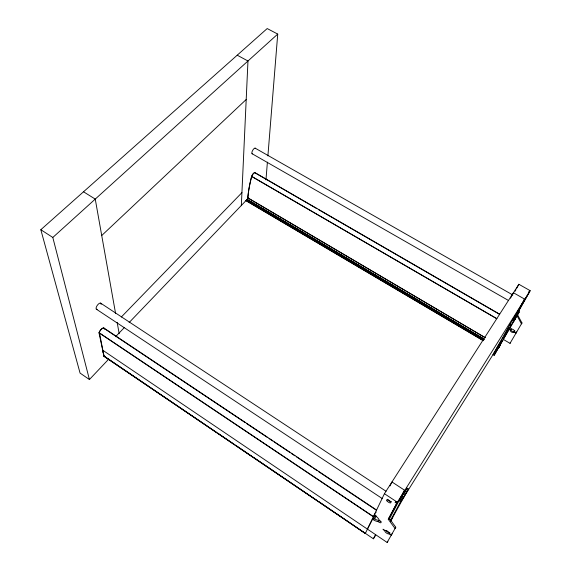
<?xml version="1.0" encoding="UTF-8"?>
<svg xmlns="http://www.w3.org/2000/svg" width="571" height="571" viewBox="0 0 571 571"><rect width="100%" height="100%" fill="white"/><g stroke="black" fill="none" stroke-linecap="round" stroke-linejoin="round"><path stroke-width="0.86" d="M528.425 292.281L528.475 293.573L517.355 313.222M529.06 291.567L529.039 292.68L517.904 312.358M404.161 491.581L403.961 490.932M241.326 205.71L247.971 61.004L237.222 55.187M499.682 314.186L255.187 172.763A3.54 1.27 -60.6 0 0 253.474 173.413A3.54 1.27 -60.6 0 0 251.611 176.432A102.173 33.275 -61.8 0 0 247.85 196.981L247.764 197.944A1.199 0.421 -59.9 0 1 247.015 199.443L245.951 200.657L483.337 340.716M265.958 179.908L267.399 162.128M267.899 155.904L277.734 34.089L267.199 28.55L40.827 229.72L80.068 373.084L89.419 379.537L108.683 359.173M247.857 197.944L247.95 196.874A101.945 33.197 -61.8 0 1 251.704 176.382L251.911 175.875A3.355 1.206 -60.6 0 1 254.43 172.835M395.075 502.737L395.567 501.795L396.502 503.679L388.266 519.275L395.025 528.453L395.774 527.24L389.029 518.054L397.295 502.43L397.109 501.452M523.971 300.824L523.893 300.118M336.676 513.714L365.319 533.478L104.008 356.34L99.34 332.215A3.926 1.585 -54.2 0 1 102.973 328.189M367.41 529.124L374.79 514.928M375.447 515.363L372.92 519.482A6.352 2.234 35 0 0 377.959 521.523L378.059 521.559A2.548 0.892 34.9 0 0 381.035 522.658A2.548 0.892 34.9 0 0 379.401 520.338L378.966 519.503A6.352 2.234 35 0 0 374.883 515.406L374.226 514.935L384.426 493.701L518.861 284.279L530.173 290.675L529.76 291.41M365.319 533.478L373.463 516.619L99.154 332.722M372.92 519.482L373.712 518.211M390.043 485.907L391.963 481.96L404.739 490.332L399.807 499.618M374.647 519.018L376.189 515.856M387.852 541.279L387.131 542.45L102.673 350.173L103.972 356.176L373.391 538.796L375.54 534.613M389.201 519.36L403.362 492.523M403.697 494.329L406.987 488.169L408.372 489.069L390.692 521.023M390.407 520.609L401.199 500.524L408.372 489.069M510.495 298.198L513.429 292.745L524.806 299.218L513.3 319.574M515.113 291.224L515.948 289.683M516.784 288.141L518.861 284.279M497.205 347.553L498.826 344.834M402.262 496.199L401.863 496.906M512.565 319.938L493.001 354.62L494.158 355.305L519.182 312.08A1.385 1.078 26.4 0 0 518.504 310.474L512.565 319.938L513.807 320.659L519.182 312.08M387.131 542.45L395.774 527.24M499.04 344.82L501.659 340.18M502.494 338.71L503.408 337.09M504.222 335.648L509.082 327.04M509.96 325.491L510.831 323.95M513.336 319.61L524.463 299.218M494.158 355.305L513.807 320.659M498.968 344.734L499.318 344.092L499.04 344.491M373.755 516.113L373.355 516.784L99.004 332.836A4.14 1.67 -54.2 0 1 101.167 329.339A4.14 1.67 -54.2 0 1 103.772 327.947L376.596 510.06M390.393 521.066L392.72 517.355L390.485 521.045M503.372 339.445L510.024 343.342L521.973 322.958L517.454 314.628M513.793 318.461C515.956 314.664 510.474 323.736 512.922 319.903M523.907 300.967L524 300.66M373.684 516.213L374.105 515.52M498.469 345.576L498.733 345.127M374.062 515.584L374.876 514.235M400.449 498.997L402.227 496.156M513.215 319.432L513.515 318.939M498.19 346.04L497.277 347.496M400.878 498.533L401.227 497.962M510.024 343.342L510.553 342.486M521.973 322.958L521.43 323.836L516.912 315.492M392.141 533.678L391.228 535.184L389.115 533.764A2.527 0.878 34.6 0 1 386.596 533.121A2.527 0.878 34.6 0 1 384.918 530.944L383.005 529.224L385.09 530.623A2.534 0.878 34.6 0 1 387.616 531.258A2.534 0.878 34.6 0 1 389.294 533.45L391.406 534.87M516.755 331.879L515.956 333.186L514.086 332.101A2.156 1.235 30.3 0 1 511.609 332.079A2.156 1.235 30.3 0 1 510.36 329.931L509.125 329.217M389.115 533.764L389.85 532.572M514.086 332.101L514.878 330.795M510.36 329.931L511.152 328.625M388.266 519.275L389.029 518.054M402.334 499.525L496.513 349.009M496.749 348.624L498.269 346.204M373.391 538.796L375.761 535.027M528.596 292.809L529.153 291.917M396.531 503.194L397.316 501.938M403.29 492.352L404.068 491.117M523.964 300.31L524.535 299.404M528.61 292.973L529.174 292.081M396.56 503.465L530.173 290.675M396.502 503.679L397.33 502.323M403.155 493.087L404.118 491.695M523.686 301.202L524.571 299.739M528.475 293.573L529.103 292.545M406.987 488.169L399.05 500.824A1.613 1.463 39.5 0 0 401.199 500.524M378.009 521.516L378.809 520.374A2.541 0.899 34.8 0 0 380.95 521.53M374.226 514.935L375.019 513.714M375.689 512.722L376.189 512.023M484.208 339.36L247.015 199.55L247.693 198.836M115.585 336.697L124.2 327.711M129.117 322.572L247.828 198.694M121.33 317.012L241.926 192.648M101.724 235.523L246.201 99.504M89.419 379.537L52.81 237.465L277.734 34.089M255.101 148.117L512.844 295M252.025 153.678L508.525 300.503M316.784 208.608L254.916 172.799M318.325 209.5L499.575 314.35M251.704 176.382L496.834 318.647M251.611 176.432L496.777 318.725M509.375 328.775L510.61 329.488A2.156 1.235 30.3 0 1 513.093 329.503A2.156 1.235 30.3 0 1 514.343 331.658L516.22 332.75M247.864 197.837L485.222 337.668M247.764 197.944L485.186 337.711M247.15 199.415L483.551 338.739M247.015 199.443L484.258 339.267M246.408 200.185L483.708 340.138M245.958 200.542L483.387 340.623M83.509 191.785L95.25 199.093L115.599 313.579M40.827 229.72L52.81 237.465M100.567 303.094L386.039 491.267M384.426 493.701L397.288 502.195L397.002 502.737L395.567 501.795M96.313 309.161L382.456 498.704M245.252 422.661L103.651 328.125A139.617 54.531 -50.3 0 1 104.493 328.982M246.736 423.646L267.492 437.507M268.977 438.499L272.681 440.969M274.166 441.961L289.733 452.353M291.217 453.345L294.921 455.822M296.406 456.807L311.973 467.199M313.458 468.191L317.162 470.668M318.647 471.66L376.467 510.26M372.271 519.01L372.927 519.453M104.122 356.097L216.338 432.24M217.815 433.153L234.053 444.245M235.53 445.166L251.768 456.25M253.253 457.171L317.462 500.781M318.961 501.702L335.177 512.787M99.004 332.836L104.008 356.34M117.155 322.344L119.168 333.642M97.149 309.389A3.733 1.585 -54.5 0 1 96.335 307.155A3.733 1.585 -54.5 0 1 99.297 303.401A3.733 1.585 -54.5 0 1 101.117 304.35M103.772 327.947A139.959 54.659 -50.3 0 1 104.621 328.817M391.506 501.623A2.541 0.949 34.6 0 1 389.422 501.081A2.541 0.949 34.6 0 1 387.523 499.261M389.672 532.729A2.527 0.878 34.6 0 1 387.609 532.115A2.527 0.878 34.6 0 1 385.732 530.331M378.709 520.338A6.345 2.241 35 0 1 373.67 518.297M252.66 153.792A3.205 1.192 -61.2 0 1 252.667 150.373A3.205 1.192 -61.2 0 1 255.523 148.624M514.621 331.23A2.156 1.235 30.3 0 1 512.144 331.223A2.156 1.235 30.3 0 1 510.902 329.067M499.361 346.212A1.292 1.042 27.7 0 1 499.318 347.04M498.369 348.239L500.489 344.777L498.369 348.239M513.457 321.651L515.677 318.026L513.457 321.651M401.12 501.117L403.711 496.934L401.12 501.117M386.981 500.895A2.548 0.949 34.6 0 0 390.721 502.865A2.548 0.949 34.6 0 0 388.658 500.103A2.548 0.949 34.6 0 0 386.981 500.895"/></g></svg>
